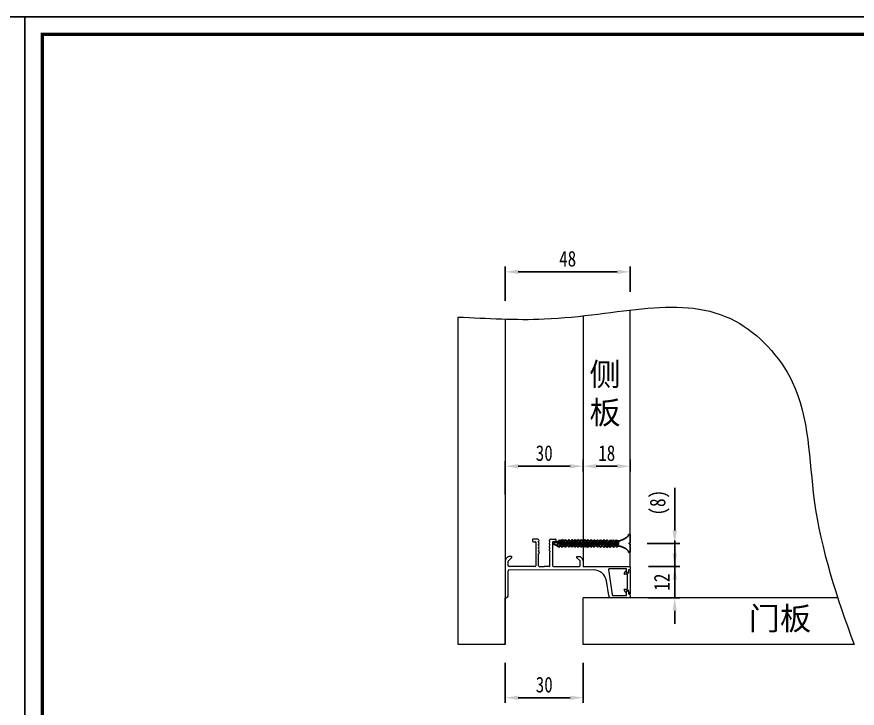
# Model space of a CAD drawing. Header units: millimetres. Extents: x 0 to 1097966, y -63096 to 223085.
# Drawn here: x 338549.2 to 338871.8, y -58814 to -58548.7 of the extents above; entities that cross this region are included whole.
import ezdxf

# ---------------------------------------------------------------- set-up
doc = ezdxf.new("R2010")
doc.units = ezdxf.units.MM
doc.layers.add('C00-00-00', color=7, linetype='Continuous')
doc.layers.add('C35-35-35', color=7, linetype='Continuous', true_color=0x353535)
doc.styles.add('TEXT', font='', dxfattribs={"width": 0.8})
doc.styles.add('宋体', font='')
doc.styles.get('TEXT').set_extended_font_data('SimSun')
doc.styles.get('宋体').set_extended_font_data('SimSun')
doc.dimstyles.new('副本 (2) (2) ISO-25', dxfattribs={"dimtxt": 18, "dimasz": 13, "dimexe": 6, "dimexo": 12, "dimgap": 6, "dimtad": 1, "dimtxsty": 'TEXT', "dimcen": 2.5, "dimclrd": 5, "dimclre": 5, "dimclrt": 5, "dimadec": 0, "dimazin": 0, "dimtfac": 1, "dimtmove": 0, "dimatfit": 3, "dimldrblk": 'BOXFILLED', "dimfxl": 1.25, "dimarcsym": 0})

# ---------------------------------------------------------------- blocks, each defined once
blk = doc.blocks.new('*D748')
at = {"color": 5, "lineweight": -2, "transparency": 16777216}
for p, q in [((338736.68, -58796.64), (338736.68, -58812.02)), ((338766.68, -58796.64), (338766.68, -58812.02)), ((338741.68, -58810.02), (338761.68, -58810.02))]:
    blk.add_line(p, q, dxfattribs=at)
at = {"color": 5, "transparency": 16777216}
for points in [[(338741.68, -58809.19), (338741.68, -58810.85), (338736.68, -58810.02)], [(338761.68, -58809.19), (338761.68, -58810.85), (338766.68, -58810.02)]]:
    blk.add_solid(points, dxfattribs=at)
at = {"layer": 'Defpoints', "color": 0, "transparency": 16777216}
for p in [(338736.68, -58789.64), (338766.68, -58789.64), (338766.68, -58810.02)]:
    blk.add_point(p, dxfattribs=at)
at = {"color": 5, "lineweight": 13, "transparency": 16777216, "insert": (338751.68, -58805.02), "char_height": 6, "attachment_point": 5, "style": 'TEXT'}
blk.add_mtext('30', dxfattribs=at)
blk = doc.blocks.new('_BoxFilled')
at = {"color": 0, "linetype": 'ByBlock', "lineweight": -2}
blk.add_line((-0.5, 0), (-1, 0), dxfattribs=at)
at = {"color": 0, "linetype": 'ByBlock'}
blk.add_solid([(-0.5, 0.5), (0.5, 0.5), (-0.5, -0.5), (0.5, -0.5)], dxfattribs=at)
blk = doc.blocks.new('*D749')
at = {"color": 5, "lineweight": -2, "transparency": 16777216}
for p, q in [((338736.68, -58657.7), (338736.68, -58644.59)), ((338784.68, -58654.21), (338784.68, -58644.59)), ((338779.68, -58646.59), (338741.68, -58646.59))]:
    blk.add_line(p, q, dxfattribs=at)
at = {"color": 5, "transparency": 16777216}
for points in [[(338741.68, -58645.76), (338741.68, -58647.42), (338736.68, -58646.59)], [(338779.68, -58645.76), (338779.68, -58647.42), (338784.68, -58646.59)]]:
    blk.add_solid(points, dxfattribs=at)
at = {"layer": 'Defpoints', "color": 0, "transparency": 16777216}
for p in [(338736.68, -58646.59), (338784.68, -58661.21), (338736.68, -58664.7)]:
    blk.add_point(p, dxfattribs=at)
at = {"color": 5, "lineweight": 13, "transparency": 16777216, "insert": (338760.68, -58641.59), "char_height": 6, "attachment_point": 5, "style": 'TEXT'}
blk.add_mtext('48', dxfattribs=at)
blk = doc.blocks.new('*D750')
at = {"color": 5, "lineweight": -2, "transparency": 16777216}
for p, q in [((338766.68, -58718.54), (338766.68, -58723.17)), ((338784.68, -58718.54), (338784.68, -58723.17)), ((338771.68, -58721.17), (338779.68, -58721.17))]:
    blk.add_line(p, q, dxfattribs=at)
at = {"color": 5, "transparency": 16777216}
for points in [[(338771.68, -58720.34), (338771.68, -58722), (338766.68, -58721.17)], [(338779.68, -58720.34), (338779.68, -58722), (338784.68, -58721.17)]]:
    blk.add_solid(points, dxfattribs=at)
at = {"layer": 'Defpoints', "color": 0, "transparency": 16777216}
for p in [(338766.68, -58711.54), (338784.68, -58711.54), (338784.68, -58721.17)]:
    blk.add_point(p, dxfattribs=at)
at = {"color": 5, "lineweight": 13, "transparency": 16777216, "insert": (338775.68, -58716.17), "char_height": 6, "attachment_point": 5, "style": 'TEXT'}
blk.add_mtext('18', dxfattribs=at)
blk = doc.blocks.new('*D751')
at = {"color": 5, "lineweight": -2, "transparency": 16777216}
for p, q in [((338736.68, -58732.01), (338736.68, -58719.17)), ((338761.68, -58721.17), (338741.68, -58721.17)), ((338766.68, -58721.17), (338766.68, -58723.17))]:
    blk.add_line(p, q, dxfattribs=at)
at = {"color": 5, "transparency": 16777216}
for points in [[(338741.68, -58720.34), (338741.68, -58722), (338736.68, -58721.17)], [(338761.68, -58720.34), (338761.68, -58722), (338766.68, -58721.17)]]:
    blk.add_solid(points, dxfattribs=at)
at = {"layer": 'Defpoints', "color": 0, "transparency": 16777216}
for p in [(338736.68, -58721.17), (338766.68, -58721.17), (338736.68, -58739.01)]:
    blk.add_point(p, dxfattribs=at)
at = {"color": 5, "lineweight": 13, "transparency": 16777216, "insert": (338751.68, -58716.17), "char_height": 6, "attachment_point": 5, "style": 'TEXT'}
blk.add_mtext('30', dxfattribs=at)
blk = doc.blocks.new('eartgwqer geq')
at = {"lineweight": 0}
for p, q in [((338858.37, -57971.15), (338860.27, -57971.15)), ((338862.17, -57971.15), (338860.27, -57971.15)), ((338846.47, -57982.51), (338846.47, -57972.83)), ((338891.99, -57973.61), (338892.29, -57973.61)), ((338892.79, -57973.11), (338892.79, -57972.31)), ((338892.79, -57972.31), (338892.99, -57972.31)), ((338891.99, -57980.51), (338892.29, -57980.51)), ((338845.47, -57983.15), (338845.67, -57983.15)), ((338892.79, -57981.01), (338892.79, -57981.81)), ((338892.79, -57981.81), (338892.99, -57981.81))]:
    blk.add_line(p, q, dxfattribs=at)
for centre, radius, start, end in [((338846.77, -57972.83), 0.3, 90.1046, 180), ((338891.99, -57973.41), 0.2, 180, 270), ((338892.29, -57973.11), 0.5, 270, 0), ((338892.99, -57972.01), 0.3, 270, 337.5057), ((338891.99, -57980.71), 0.2, 90, 180), ((338892.29, -57981.01), 0.5, 0, 90), ((338845.47, -57982.95), 0.2, 180, 270), ((338845.58, -57982.2), 0.959, 275.2902, 335.7102), ((338846.27, -57982.51), 0.2, 335.7102, 0), ((338892.99, -57982.11), 0.3, 22.4943, 90)]:
    blk.add_arc(centre, radius, start, end, dxfattribs=at)
at = {"layer": 'C00-00-00', "lineweight": 0}
for p, q in [((338855.79, -57960.85), (338855.79, -57961.45)), ((338857.75, -57960.65), (338855.99, -57960.65)), ((338858.07, -57961.49), (338858.23, -57961.39)), ((338858.07, -57961.71), (338858.07, -57961.49)), ((338858.29, -57961.23), (338858.23, -57961.02)), ((338858.23, -57961.39), (338858.29, -57961.23)), ((338862.24, -57961.23), (338862.3, -57961.02)), ((338862.3, -57961.39), (338862.24, -57961.23)), ((338862.47, -57961.49), (338862.3, -57961.39)), ((338862.47, -57961.71), (338862.47, -57961.49)), ((338862.78, -57960.65), (338864.55, -57960.65)), ((338864.75, -57960.85), (338864.75, -57961.45)), ((338855.99, -57961.65), (338856.87, -57961.65)), ((338857.07, -57961.85), (338857.07, -57970.85)), ((338858.29, -57962.45), (338858.07, -57961.71)), ((338858.07, -57962.71), (338858.23, -57962.6)), ((338858.07, -57962.88), (338858.07, -57962.71)), ((338858.29, -57963.62), (338858.07, -57962.88)), ((338858.07, -57963.88), (338858.23, -57963.82)), ((338858.07, -57964.08), (338858.07, -57963.88)), ((338858.29, -57964.82), (338858.07, -57964.08)), ((338858.23, -57962.6), (338858.29, -57962.45)), ((338858.23, -57963.82), (338858.29, -57963.62)), ((338862.24, -57962.45), (338862.47, -57961.71)), ((338862.3, -57962.6), (338862.24, -57962.45)), ((338862.24, -57963.62), (338862.47, -57962.88)), ((338862.3, -57963.82), (338862.24, -57963.62)), ((338862.24, -57964.82), (338862.47, -57964.08)), ((338862.47, -57962.71), (338862.3, -57962.6)), ((338862.47, -57963.88), (338862.3, -57963.82)), ((338862.47, -57962.88), (338862.47, -57962.71)), ((338862.47, -57964.08), (338862.47, -57963.88)), ((338863.47, -57961.85), (338863.47, -57970.85)), ((338864.55, -57961.65), (338863.67, -57961.65)), ((338846.3, -57967.51), (338845.55, -57968.27)), ((338846.53, -57968.99), (338847.83, -57967.7)), ((338847.69, -57967.36), (338846.66, -57967.36)), ((338858.07, -57965.1), (338858.23, -57964.99)), ((338858.07, -57965.3), (338858.07, -57965.1)), ((338858.07, -57965.3), (338858.29, -57966.04)), ((338858.23, -57966.21), (338858.07, -57966.3)), ((338858.07, -57970.85), (338858.07, -57966.3)), ((338858.23, -57964.99), (338858.29, -57964.82)), ((338858.29, -57966.04), (338858.23, -57966.21)), ((338862.3, -57964.99), (338862.24, -57964.82)), ((338862.47, -57965.3), (338862.24, -57966.04)), ((338862.24, -57966.04), (338862.3, -57966.21)), ((338862.47, -57965.1), (338862.3, -57964.99)), ((338862.3, -57966.21), (338862.47, -57966.3)), ((338862.47, -57965.3), (338862.47, -57965.1)), ((338862.47, -57970.85), (338862.47, -57966.3)), ((338874.01, -57968.99), (338872.7, -57967.7)), ((338872.84, -57967.36), (338873.87, -57967.36)), ((338874.23, -57967.51), (338874.98, -57968.27)), ((338845.27, -57968.97), (338845.27, -57982.95)), ((338846.47, -57969.1), (338846.53, -57968.99)), ((338846.47, -57970.85), (338846.47, -57969.1)), ((338856.77, -57971.15), (338846.77, -57971.15)), ((338863.77, -57971.15), (338873.76, -57971.15)), ((338874.06, -57969.1), (338874.01, -57968.99)), ((338874.06, -57970.85), (338874.06, -57969.1)), ((338875.27, -57968.97), (338875.27, -57971.15)), ((338875.27, -57971.15), (338884.3, -57971.15)), ((338884.3, -57971.15), (338892.97, -57971.15)), ((338879.22, -57972.47), (338846.77, -57972.53)), ((338884.92, -57972.34), (338886.35, -57982.06)), ((338891.79, -57972.11), (338885.12, -57972.11)), ((338891.79, -57973.41), (338891.79, -57972.11)), ((338893.27, -57971.45), (338893.27, -57972.12)), ((338885.02, -57982.3), (338884.16, -57976.72)), ((338891.79, -57982.32), (338891.79, -57980.71)), ((338892.97, -57983.15), (338886, -57983.15)), ((338886.65, -57982.32), (338891.79, -57982.32)), ((338893.27, -57981.99), (338893.27, -57982.85))]:
    blk.add_line(p, q, dxfattribs=at)
for centre, radius, start, end in [((338855.99, -57960.85), 0.2, 90, 180), ((338855.99, -57961.45), 0.2, 180, 270), ((338857.75, -57961.15), 0.5, 15.2551, 90), ((338862.78, -57961.15), 0.5, 90, 164.7449), ((338864.55, -57960.85), 0.2, 0, 90), ((338864.55, -57961.45), 0.2, 270, 0), ((338856.87, -57961.85), 0.2, 0, 90), ((338863.67, -57961.85), 0.2, 90, 180), ((338846.66, -57967.86), 0.5, 90, 135.5256), ((338847.69, -57967.56), 0.2, 314.5993, 90), ((338872.84, -57967.56), 0.2, 90, 225.4007), ((338873.87, -57967.86), 0.5, 44.4744, 90), ((338846.27, -57968.97), 1, 135.5256, 180), ((338846.77, -57970.85), 0.3, 180, 270), ((338856.77, -57970.85), 0.3, 270, 0), ((338858.37, -57970.85), 0.3, 180, 270), ((338862.17, -57970.85), 0.3, 270, 0), ((338863.77, -57970.85), 0.3, 180, 270), ((338873.76, -57970.85), 0.3, 270, 0), ((338874.27, -57968.97), 1, 0, 44.4744), ((338892.97, -57971.45), 0.3, 0, 90), ((338879.22, -57977.47), 5, 8.665, 90), ((338885.12, -57972.31), 0.2, 90, 188.3436), ((338886, -57982.15), 1, 188.665, 270), ((338886.65, -57982.02), 0.3, 188.3436, 270), ((338892.97, -57982.85), 0.3, 270, 0)]:
    blk.add_arc(centre, radius, start, end, dxfattribs=at)
at = {"layer": 'C35-35-35', "color": 40, "lineweight": 0, "true_color": 0xf8d731}
for p, q in [((338890.95, -57973.86), (338891.41, -57973.01)), ((338892.29, -57974.16), (338891.13, -57974.16)), ((338891.79, -57973.11), (338891.79, -57973.61)), ((338891.79, -57973.61), (338892.79, -57973.61)), ((338892.29, -57979.86), (338892.29, -57974.16)), ((338892.79, -57973.61), (338892.79, -57972.31)), ((338892.79, -57972.31), (338893.29, -57972.31)), ((338893.29, -57972.31), (338893.29, -57981.71)), ((338891.41, -57981), (338890.95, -57980.15)), ((338891.13, -57979.86), (338892.29, -57979.86)), ((338892.79, -57980.41), (338891.79, -57980.41)), ((338891.79, -57980.41), (338891.79, -57980.9)), ((338892.79, -57981.71), (338892.79, -57980.41)), ((338893.29, -57981.71), (338892.79, -57981.71))]:
    blk.add_line(p, q, dxfattribs=at)
for centre, start, end in [((338891.13, -57973.96), 151.3193, 270), ((338891.59, -57973.11), 0, 151.3193), ((338891.13, -57980.06), 90, 208.6807), ((338891.59, -57980.9), 208.6807, 0)]:
    blk.add_arc(centre, 0.2, start, end, dxfattribs=at)
blk = doc.blocks.new('argwdat hwrthw')
at = {"color": 241, "true_color": 0xf7abae}
for p, q in [((338193.25, -58305.35), (338192.94, -58305.35)), ((338193.49, -58305.59), (338193.49, -58308.34)), ((338165.74, -58308), (338163.69, -58308.88)), ((338163.69, -58308.88), (338165.34, -58309.52)), ((338166.32, -58307.36), (338165.34, -58309.52)), ((338166.75, -58307.88), (338165.34, -58309.52)), ((338165.74, -58308), (338165.34, -58309.52)), ((338165.34, -58309.52), (338166.11, -58310.2)), ((338166.32, -58307.36), (338165.74, -58308)), ((338167.45, -58307.26), (338166.11, -58310.2)), ((338166.11, -58310.2), (338166.73, -58309.67)), ((338166.32, -58307.36), (338166.75, -58307.88)), ((338168.03, -58307.85), (338166.73, -58309.67)), ((338166.73, -58309.67), (338167.36, -58310.2)), ((338167.45, -58307.26), (338166.75, -58307.88)), ((338168.69, -58307.27), (338167.36, -58310.2)), ((338167.36, -58310.2), (338168.01, -58309.64)), ((338168.03, -58307.85), (338167.45, -58307.26)), ((338169.34, -58307.86), (338168.01, -58309.64)), ((338168.01, -58309.64), (338168.64, -58310.17)), ((338168.69, -58307.27), (338168.03, -58307.85)), ((338169.95, -58307.28), (338168.64, -58310.17)), ((338168.64, -58310.17), (338169.25, -58309.62)), ((338169.34, -58307.86), (338168.69, -58307.27)), ((338170.52, -58307.88), (338169.25, -58309.62)), ((338169.25, -58309.62), (338169.87, -58310.19)), ((338169.95, -58307.28), (338169.34, -58307.86)), ((338171.17, -58307.26), (338169.87, -58310.19)), ((338169.87, -58310.19), (338170.53, -58309.55)), ((338170.52, -58307.88), (338169.95, -58307.28)), ((338171.17, -58307.26), (338170.52, -58307.88)), ((338171.77, -58307.92), (338170.53, -58309.55)), ((338170.53, -58309.55), (338171.13, -58310.17)), ((338172.35, -58307.29), (338171.13, -58310.17)), ((338171.13, -58310.17), (338171.71, -58309.59)), ((338171.77, -58307.92), (338171.17, -58307.26)), ((338172.93, -58307.88), (338171.71, -58309.59)), ((338171.71, -58309.59), (338172.26, -58310.23)), ((338171.77, -58307.92), (338172.35, -58307.29)), ((338173.59, -58307.3), (338172.26, -58310.24)), ((338172.26, -58310.24), (338172.92, -58309.67)), ((338172.93, -58307.88), (338172.35, -58307.29)), ((338174.24, -58307.89), (338172.92, -58309.67)), ((338172.92, -58309.67), (338173.54, -58310.21)), ((338173.59, -58307.3), (338172.93, -58307.88)), ((338174.85, -58307.31), (338173.54, -58310.21)), ((338173.54, -58310.21), (338174.15, -58309.66)), ((338174.24, -58307.89), (338173.59, -58307.3)), ((338175.42, -58307.92), (338174.15, -58309.66)), ((338174.15, -58309.66), (338174.77, -58310.23)), ((338174.85, -58307.31), (338174.24, -58307.89)), ((338176.07, -58307.3), (338174.77, -58310.23)), ((338174.77, -58310.23), (338175.43, -58309.58)), ((338175.42, -58307.92), (338174.85, -58307.31)), ((338176.07, -58307.3), (338175.42, -58307.92)), ((338176.67, -58307.95), (338175.43, -58309.58)), ((338175.43, -58309.58), (338176.03, -58310.2)), ((338177.25, -58307.32), (338176.03, -58310.2)), ((338176.03, -58310.2), (338176.61, -58309.62)), ((338176.67, -58307.95), (338176.07, -58307.3)), ((338177.84, -58307.92), (338176.56, -58309.67)), ((338176.61, -58309.62), (338177.16, -58310.27)), ((338176.67, -58307.95), (338177.25, -58307.32)), ((338178.49, -58307.33), (338177.16, -58310.27)), ((338177.16, -58310.27), (338177.82, -58309.7)), ((338177.84, -58307.92), (338177.25, -58307.32)), ((338179.14, -58307.93), (338177.82, -58309.7)), ((338177.82, -58309.7), (338178.44, -58310.24)), ((338178.49, -58307.33), (338177.84, -58307.92)), ((338179.75, -58307.34), (338178.44, -58310.24)), ((338178.44, -58310.24), (338179.05, -58309.69)), ((338179.14, -58307.93), (338178.49, -58307.33)), ((338180.32, -58307.95), (338179.05, -58309.69)), ((338179.05, -58309.69), (338179.67, -58310.26)), ((338179.75, -58307.34), (338179.14, -58307.93)), ((338180.97, -58307.33), (338179.67, -58310.26)), ((338179.67, -58310.26), (338180.33, -58309.62)), ((338180.32, -58307.95), (338179.75, -58307.34)), ((338180.97, -58307.33), (338180.32, -58307.95)), ((338181.57, -58307.98), (338180.33, -58309.62)), ((338180.33, -58309.62), (338180.93, -58310.24)), ((338182.15, -58307.36), (338180.93, -58310.24)), ((338180.93, -58310.24), (338181.51, -58309.66)), ((338181.57, -58307.98), (338180.97, -58307.33)), ((338182.74, -58307.95), (338181.51, -58309.66)), ((338181.51, -58309.66), (338182.06, -58310.3)), ((338181.57, -58307.98), (338182.15, -58307.36)), ((338183.39, -58307.37), (338182.06, -58310.3)), ((338182.06, -58310.3), (338182.72, -58309.74)), ((338182.74, -58307.95), (338182.15, -58307.36)), ((338184.04, -58307.96), (338182.72, -58309.74)), ((338182.72, -58309.74), (338183.35, -58310.27)), ((338183.39, -58307.37), (338182.74, -58307.95)), ((338184.65, -58307.38), (338183.35, -58310.27)), ((338183.35, -58310.27), (338183.96, -58309.72)), ((338184.04, -58307.96), (338183.39, -58307.37)), ((338185.23, -58307.98), (338183.96, -58309.72)), ((338183.96, -58309.72), (338184.57, -58310.29)), ((338184.65, -58307.38), (338184.04, -58307.96)), ((338185.87, -58307.37), (338184.57, -58310.29)), ((338184.57, -58310.29), (338185.23, -58309.65)), ((338185.23, -58307.98), (338184.65, -58307.38)), ((338185.87, -58307.37), (338185.23, -58307.98)), ((338186.47, -58308.02), (338185.23, -58309.65)), ((338185.23, -58309.65), (338185.83, -58310.27)), ((338187.05, -58307.39), (338185.83, -58310.27)), ((338185.83, -58310.27), (338186.41, -58309.69)), ((338186.47, -58308.02), (338185.87, -58307.37)), ((338187.7, -58307.99), (338186.41, -58309.69)), ((338186.41, -58309.69), (338187.05, -58310.33)), ((338187.05, -58307.39), (338186.47, -58308.02)), ((338188.27, -58307.36), (338187.05, -58310.33)), ((338187.7, -58307.99), (338187.05, -58307.39)), ((338187.05, -58310.33), (338187.69, -58309.66)), ((338188.61, -58307.78), (338187.69, -58309.66)), ((338187.69, -58309.66), (338188.29, -58310.25)), ((338188.27, -58307.36), (338187.7, -58307.99)), ((338188.61, -58307.78), (338188.27, -58307.36)), ((338188.29, -58310.25), (338189.15, -58307.78)), ((338188.29, -58310.25), (338188.82, -58309.81)), ((338188.61, -58307.78), (338189.18, -58307.78)), ((338188.82, -58309.81), (338189.15, -58307.78)), ((338188.82, -58309.81), (338189.24, -58309.81)), ((338193.49, -58309.18), (338193.49, -58311.96)), ((338193.25, -58312.2), (338192.95, -58312.2))]:
    blk.add_line(p, q, dxfattribs=at)
for centre, radius, start, end in [((338192.94, -58305.43), 0.08, 90, 167.9027), ((338193.25, -58305.59), 0.24, 0, 90), ((338193.41, -58308.34), 0.08, 287.2356, 360), ((338193.41, -58309.18), 0.08, 0, 74.4506), ((338192.95, -58312.12), 0.08, 188.2798, 270), ((338193.25, -58311.96), 0.24, 270, 0)]:
    blk.add_arc(centre, radius, start, end, dxfattribs=at)
for points, knots in [([(338192.86, -58305.41), (338192.82, -58305.58), (338192.75, -58305.9), (338192.41, -58306.2), (338192.07, -58306.5), (338191.67, -58306.78), (338191.24, -58307.07), (338190.77, -58307.25), (338190.35, -58307.45), (338189.78, -58307.68), (338189.72, -58307.7), (338189.25, -58307.79), (338189.16, -58307.78), (338189.15, -58307.78)], [0.392141, 0.392141, 0.392141, 0.392141, 3.552172, 6.37696, 8.677507, 11.984266, 15.515072, 18.44726, 21.240103, 24.819295, 27.465268, 29.006175, 29.136231, 29.136231, 29.136231, 29.136231]), ([(338192.87, -58312.13), (338192.85, -58312.03), (338192.81, -58311.78), (338192.54, -58311.42), (338192.14, -58311.05), (338191.65, -58310.76), (338191.17, -58310.45), (338190.69, -58310.26), (338190.26, -58310.05), (338189.84, -58309.93), (338189.51, -58309.82), (338189.31, -58309.81), (338189.24, -58309.81)], [0.426573, 0.426573, 0.426573, 0.426573, 2.362441, 5.114257, 8.601684, 12.477225, 15.889686, 19.239897, 22.172085, 24.854682, 27.42617, 28.618001, 28.618001, 28.618001, 28.618001]), ([(338193.43, -58308.41), (338193.4, -58308.42), (338193.27, -58308.47), (338193.1, -58308.57), (338193.02, -58308.79), (338193.13, -58308.95), (338193.27, -58309.05), (338193.38, -58309.09), (338193.43, -58309.1)], [0.655323, 0.655323, 0.655323, 0.655323, 1.289019, 3.268632, 4.193481, 5.314962, 6.534187, 7.47344, 7.47344, 7.47344, 7.47344])]:
    blk.add_open_spline(points, degree=3, knots=knots, dxfattribs=at)
blk = doc.blocks.new('*D772')
at = {"color": 5, "lineweight": -2, "transparency": 16777216}
for p, q in [((338801.79, -58745.8), (338801.79, -58729.52)), ((338791.23, -58750.8), (338803.79, -58750.8)), ((338801.79, -58759.64), (338801.79, -58750.8)), ((338791.68, -58759.64), (338803.79, -58759.64)), ((338801.79, -58764.64), (338801.79, -58769.64))]:
    blk.add_line(p, q, dxfattribs=at)
at = {"color": 5, "transparency": 16777216}
for points in [[(338800.96, -58745.8), (338802.62, -58745.8), (338801.79, -58750.8)], [(338800.96, -58764.64), (338802.62, -58764.64), (338801.79, -58759.64)]]:
    blk.add_solid(points, dxfattribs=at)
at = {"layer": 'Defpoints', "color": 0, "transparency": 16777216}
for p in [(338784.23, -58750.8), (338801.79, -58750.8), (338784.68, -58759.64)]:
    blk.add_point(p, dxfattribs=at)
at = {"color": 5, "transparency": 16777216, "insert": (338795.99, -58735.16), "char_height": 6, "attachment_point": 5, "rotation": 90, "style": 'TEXT'}
blk.add_mtext('(8)', dxfattribs=at)
blk = doc.blocks.new('*D848')
at = {"color": 5, "lineweight": -2, "transparency": 16777216}
for p, q in [((338801.79, -58754.64), (338801.79, -58749.64)), ((338791.68, -58759.64), (338803.79, -58759.64)), ((338801.79, -58759.64), (338801.79, -58771.64)), ((338791.68, -58771.64), (338803.79, -58771.64)), ((338801.79, -58776.64), (338801.79, -58781.64))]:
    blk.add_line(p, q, dxfattribs=at)
at = {"color": 5, "transparency": 16777216}
for points in [[(338800.96, -58754.64), (338802.62, -58754.64), (338801.79, -58759.64)], [(338800.96, -58776.64), (338802.62, -58776.64), (338801.79, -58771.64)]]:
    blk.add_solid(points, dxfattribs=at)
at = {"layer": 'Defpoints', "color": 0, "transparency": 16777216}
for p in [(338784.68, -58759.64), (338784.68, -58771.64), (338801.79, -58771.64)]:
    blk.add_point(p, dxfattribs=at)
at = {"color": 5, "transparency": 16777216, "insert": (338796.79, -58765.64), "char_height": 6, "attachment_point": 5, "rotation": 90, "style": 'TEXT'}
blk.add_mtext('12', dxfattribs=at)

msp = doc.modelspace()

# ---------------------------------------------------------------- linework, layer by layer
at = {"color": 251, "lineweight": 0, "true_color": 0x636466}
for p, q in [((338784.681, -58759.643), (338784.681, -58661.168)), ((338718.681, -58789.643), (338718.681, -58663.928)), ((338736.681, -58664.699), (338736.681, -58789.643)), ((338766.681, -58663.441), (338766.681, -58759.643)), ((338766.681, -58759.643), (338784.681, -58759.643)), ((338736.681, -58789.643), (338736.681, -58771.643)), ((338864.439, -58771.643), (338766.681, -58771.643)), ((338766.681, -58789.643), (338766.681, -58771.643)), ((338736.681, -58789.643), (338718.681, -58789.643)), ((338870.641, -58789.643), (338766.681, -58789.643))]:
    msp.add_line(p, q, dxfattribs=at)
for points in [[(337985.218, -58949.666), (338552.218, -58949.666), (338552.218, -58548.716), (337985.218, -58548.716)], [(338552.218, -58949.666), (339119.218, -58949.666), (339119.218, -58548.716), (338552.218, -58548.716)]]:
    msp.add_lwpolyline(points, close=True)
at = {"const_width": 1.35}
msp.add_lwpolyline([(338558.968, -58942.916), (339112.468, -58942.916), (339112.468, -58555.466), (338558.968, -58555.466)], close=True, dxfattribs=at)
at = {"color": 251, "lineweight": 13, "true_color": 0x636466}
msp.add_open_spline([(338718.681, -58663.928), (338729.604, -58664.438), (338771.071, -58666.898), (338815.295, -58650.545), (338853.79, -58691.263), (338852.884, -58738.418), (338864.075, -58771.595), (338870.641, -58789.643)], degree=3, knots=[226.7432466, 226.7432466, 226.7432466, 226.7432466, 262.3191212, 357.0398479, 398.4421162, 457.2401509, 529.1745493, 529.1745493, 529.1745493, 529.1745493], dxfattribs=at)

# ---------------------------------------------------------------- block references
at = {"color": 251, "true_color": 0x636466}
msp.add_blockref('argwdat hwrthw', (591.191, -442.025), dxfattribs=at)
at = {"lineweight": 13}
msp.add_blockref('eartgwqer geq', (-108.586, -788.489), dxfattribs=at)

# ---------------------------------------------------------------- texts
at = {"color": 252, "true_color": 0x939598, "width": 65.8175, "attachment_point": 4, "style": '宋体'}
for s, insert, char_height in [('侧\\P板', (338769.012, -58693.72), 8.804), ('门板', (338830.155, -58780.097), 8.8039)]:
    msp.add_mtext(s, dxfattribs=dict(at, insert=insert, char_height=char_height))

# ---------------------------------------------------------------- dimensions: what is measured, and where the dimension line sits
at = {"lineweight": 13}
for base, p1, p2, picture, middle in [((338736.681, -58646.591), (338784.681, -58661.206), (338736.681, -58664.699), '*D749', (338760.681, -58641.591)), ((338736.681, -58721.171), (338766.681, -58721.171), (338736.681, -58739.014), '*D751', (338751.681, -58716.171)), ((338784.681, -58721.171), (338766.681, -58711.542), (338784.681, -58711.542), '*D750', (338775.681, -58716.171)), ((338766.681, -58810.021), (338736.681, -58789.643), (338766.681, -58789.643), '*D748', (338751.681, -58805.021))]:
    dim = msp.add_linear_dim(base=base, p1=p1, p2=p2, dimstyle='副本 (2) (2) ISO-25', override={"dimtxt": 6, "dimasz": 5, "dimexe": 2, "dimexo": 7, "dimgap": 2, "dimfxl": 30, "dimfxlon": 1}, dxfattribs=at)
    dim.commit()
    dim.dimension.update_dxf_attribs({"geometry": picture, "text_midpoint": middle})
at = {"color": 251, "true_color": 0x636466}
dim = msp.add_linear_dim(base=(338801.789, -58750.801), p1=(338784.681, -58759.643), p2=(338784.234, -58750.801), angle=90, text='(8)', dimstyle='副本 (2) (2) ISO-25', override={"dimtxt": 6, "dimasz": 5, "dimexe": 2, "dimexo": 7, "dimgap": 2, "dimfxl": 30, "dimfxlon": 1}, dxfattribs=at)
dim.commit()
dim.dimension.update_dxf_attribs({"geometry": '*D772', "text_midpoint": (338795.989, -58735.161)})
dim = msp.add_linear_dim(base=(338801.789, -58771.643), p1=(338784.681, -58759.643), p2=(338784.681, -58771.643), angle=90, dimstyle='副本 (2) (2) ISO-25', override={"dimtxt": 6, "dimasz": 5, "dimexe": 2, "dimexo": 7, "dimgap": 2, "dimfxl": 30, "dimfxlon": 1}, dxfattribs=at)
dim.commit()
dim.dimension.update_dxf_attribs({"geometry": '*D848', "text_midpoint": (338796.789, -58765.643)})

doc.saveas('drawing.dxf')
